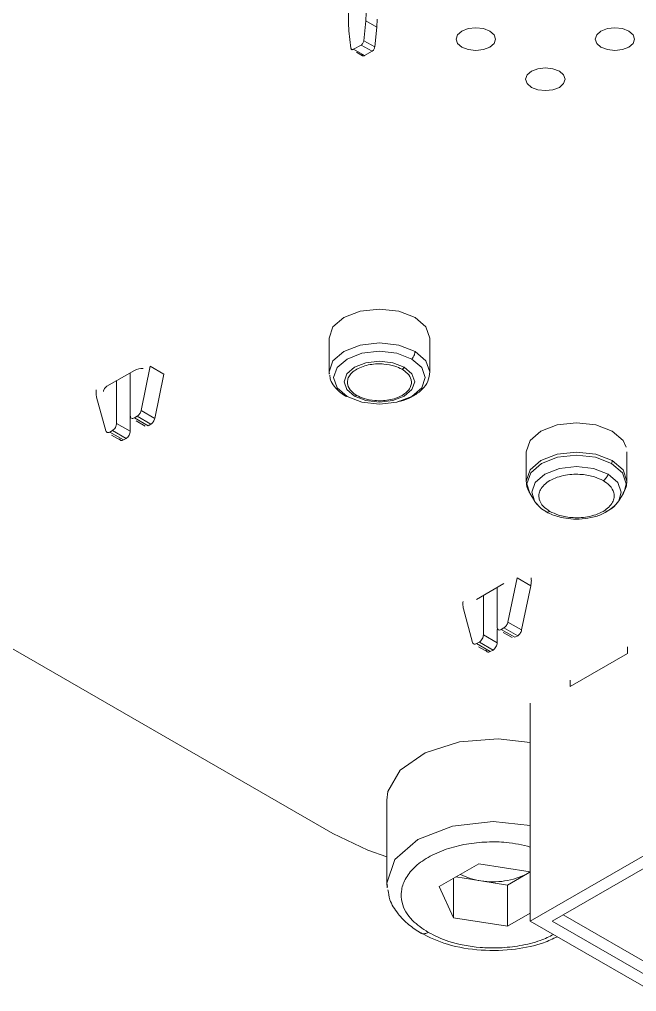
# Model space of a CAD drawing. Header units: millimetres. Extents: x -529 to 1738, y -425 to 849.
# Drawn here: x 18.03 to 25.99, y 182.51 to 195.08 of the extents above; entities that cross this region are included whole.
import ezdxf

# ---------------------------------------------------------------- set-up
doc = ezdxf.new("R2010")
doc.units = ezdxf.units.MM

msp = doc.modelspace()

# ---------------------------------------------------------------- linework, layer by layer
at = {"color": 7, "linetype": 'Continuous', "lineweight": 15}
for p, q in [((22.274, 195.031), (22.274, 195.367)), ((22.504, 195.163), (22.499, 195.059)), ((22.28, 194.932), (22.274, 195.031)), ((22.499, 195.059), (22.473, 194.803)), ((22.499, 195.059), (22.64, 194.977)), ((22.646, 195.082), (22.64, 194.977)), ((22.306, 194.707), (22.28, 194.932)), ((22.64, 194.977), (22.614, 194.722)), ((22.438, 194.747), (22.341, 194.692)), ((22.438, 194.747), (22.579, 194.666)), ((22.473, 194.803), (22.614, 194.722)), ((22.341, 194.692), (22.482, 194.61)), ((22.378, 194.653), (22.458, 194.607)), ((22.579, 194.666), (22.482, 194.61)), ((22.024, 190.96), (22.024, 190.522)), ((23.324, 190.522), (23.324, 190.96)), ((19.597, 190.024), (19.715, 190.595)), ((19.892, 190.493), (19.715, 190.595)), ((19.156, 190.337), (19.51, 190.541)), ((19.457, 190.511), (19.457, 189.959)), ((19.773, 189.922), (19.892, 190.493)), ((22.024, 190.522), (22.026, 190.493)), ((22.024, 190.52), (22.028, 190.501)), ((19.28, 189.857), (19.28, 190.409)), ((19.457, 190.266), (19.457, 190.266)), ((19.022, 190.196), (19.141, 189.761)), ((19.597, 190.024), (19.773, 189.922)), ((19.28, 189.857), (19.457, 189.755)), ((19.457, 189.755), (19.457, 189.959)), ((19.51, 189.929), (19.545, 189.949)), ((19.51, 189.929), (19.687, 189.827)), ((19.534, 189.889), (19.65, 189.823)), ((19.722, 189.847), (19.545, 189.949)), ((19.687, 189.827), (19.722, 189.847)), ((19.192, 189.745), (19.227, 189.765)), ((19.192, 189.745), (19.369, 189.643)), ((19.404, 189.663), (19.227, 189.765)), ((19.216, 189.706), (19.332, 189.639)), ((19.369, 189.643), (19.404, 189.663)), ((24.57, 189.493), (24.57, 189.112)), ((25.87, 189.112), (25.87, 189.49)), ((24.57, 189.112), (24.57, 189.103)), ((25.835, 188.973), (25.825, 188.955)), ((24.615, 188.955), (24.675, 188.856)), ((24.679, 188.85), (24.691, 188.836)), ((25.765, 188.856), (25.825, 188.955)), ((15.939, 188.097), (22.072, 184.556)), ((32.578, 188.017), (24.623, 183.425)), ((24.334, 187.289), (24.452, 187.86)), ((24.452, 187.86), (24.629, 187.758)), ((24.906, 183.425), (32.578, 187.854)), ((23.929, 187.582), (24.283, 187.786)), ((24.195, 187.735), (24.195, 187.224)), ((24.629, 187.758), (24.511, 187.187)), ((24.018, 187.122), (24.018, 187.633)), ((23.878, 187.026), (23.76, 187.461)), ((24.248, 187.194), (24.283, 187.214)), ((24.283, 187.214), (24.46, 187.112)), ((24.334, 187.289), (24.511, 187.187)), ((24.018, 187.122), (24.195, 187.02)), ((24.195, 187.195), (24.195, 187.02)), ((24.248, 187.194), (24.424, 187.092)), ((24.272, 187.154), (24.387, 187.088)), ((24.46, 187.112), (24.424, 187.092)), ((23.965, 187.03), (23.929, 187.01)), ((23.929, 187.01), (24.106, 186.908)), ((23.954, 186.971), (24.069, 186.904)), ((23.965, 187.03), (24.142, 186.928)), ((25.878, 186.967), (25.878, 186.885)), ((24.142, 186.928), (24.106, 186.908)), ((25.136, 186.456), (25.878, 186.885)), ((25.136, 186.456), (25.136, 186.538)), ((24.623, 186.242), (24.623, 183.425)), ((22.769, 184.988), (22.769, 183.916)), ((23.957, 184.166), (23.447, 183.871)), ((24.623, 184.062), (23.957, 184.166)), ((24.586, 184.039), (24.623, 184.062)), ((24.623, 184.06), (24.586, 184.039)), ((23.633, 183.979), (23.633, 183.468)), ((23.982, 183.945), (23.661, 183.995)), ((24.33, 183.891), (23.982, 183.945)), ((24.586, 184.039), (24.33, 183.891)), ((22.769, 183.916), (22.773, 183.855)), ((22.769, 183.913), (22.777, 183.872)), ((23.447, 183.871), (23.633, 183.468)), ((24.33, 183.361), (24.33, 183.891)), ((23.633, 183.468), (24.33, 183.361)), ((24.33, 183.361), (24.623, 183.529)), ((26.413, 182.718), (25.047, 183.507)), ((24.623, 183.425), (26.201, 182.514)), ((24.906, 183.425), (26.343, 182.596))]:
    msp.add_line(p, q, dxfattribs=at)
at = {"color": 7, "linetype": 'Continuous', "lineweight": 15, "flags": 128}
for points in [[(24.099, 194.927), (24.155, 194.879), (24.174, 194.823), (24.155, 194.766), (24.099, 194.718), (24.017, 194.687), (23.919, 194.675), (23.822, 194.687), (23.739, 194.718), (23.684, 194.766), (23.664, 194.823), (23.684, 194.879), (23.739, 194.927), (23.822, 194.959), (23.919, 194.97), (24.017, 194.959), (24.099, 194.927)], [(25.896, 194.927), (25.951, 194.879), (25.97, 194.823), (25.951, 194.766), (25.896, 194.718), (25.813, 194.687), (25.715, 194.675), (25.618, 194.687), (25.535, 194.718), (25.48, 194.766), (25.46, 194.823), (25.48, 194.879), (25.535, 194.927), (25.618, 194.959), (25.715, 194.97), (25.813, 194.959), (25.896, 194.927)], [(24.998, 194.408), (25.053, 194.36), (25.072, 194.304), (25.053, 194.248), (24.998, 194.2), (24.915, 194.168), (24.817, 194.157), (24.72, 194.168), (24.637, 194.2), (24.582, 194.248), (24.562, 194.304), (24.582, 194.36), (24.637, 194.408), (24.72, 194.44), (24.817, 194.451), (24.915, 194.44), (24.998, 194.408)], [(22.024, 190.96), (22.074, 191.103), (22.215, 191.225), (22.426, 191.306), (22.674, 191.335), (22.923, 191.306), (23.134, 191.225)], [(23.134, 191.225), (23.275, 191.103), (23.324, 190.96)], [(22.256, 190.206), (22.127, 190.317), (22.082, 190.448), (22.127, 190.578), (22.256, 190.689), (22.448, 190.764), (22.674, 190.79), (22.901, 190.764), (23.093, 190.689)], [(22.996, 190.582), (22.849, 190.639), (22.674, 190.659), (22.5, 190.639), (22.352, 190.582), (22.253, 190.496), (22.219, 190.396), (22.253, 190.295), (22.352, 190.21)], [(23.093, 190.689), (23.221, 190.578), (23.267, 190.448), (23.221, 190.317), (23.093, 190.206), (22.901, 190.132), (22.674, 190.106), (22.448, 190.132), (22.256, 190.206)], [(22.352, 190.21), (22.5, 190.153), (22.674, 190.133), (22.849, 190.153), (22.996, 190.21), (23.095, 190.295), (23.13, 190.396), (23.095, 190.496), (22.996, 190.582)], [(19.156, 190.337), (19.124, 190.309), (19.112, 190.276), (19.113, 190.271)], [(24.57, 189.49), (24.619, 189.634), (24.76, 189.755), (24.971, 189.837), (25.22, 189.865), (25.469, 189.837), (25.679, 189.755)], [(25.679, 189.755), (25.82, 189.634), (25.861, 189.551)], [(24.675, 188.856), (24.687, 188.838), (24.711, 188.809)], [(22.769, 184.988), (22.782, 185.098), (22.942, 185.374), (23.265, 185.599), (23.707, 185.741), (24.207, 185.781), (24.623, 185.732)], [(22.072, 184.556), (22.526, 184.341), (22.769, 184.257)]]:
    msp.add_lwpolyline(points, dxfattribs=at)
at = {"color": 8, "linetype": 'Continuous', "lineweight": 15, "flags": 128}
for points in [[(23.134, 190.787), (22.923, 190.868), (22.674, 190.897), (22.426, 190.868), (22.215, 190.787), (22.074, 190.665), (22.024, 190.522)], [(23.324, 190.522), (23.275, 190.665), (23.134, 190.787)], [(25.68, 189.377), (25.469, 189.458), (25.22, 189.487), (24.971, 189.458), (24.76, 189.377), (24.619, 189.255), (24.57, 189.112)], [(24.615, 188.955), (24.579, 189.077), (24.628, 189.219), (24.767, 189.339), (24.975, 189.419), (25.22, 189.447), (25.465, 189.419), (25.673, 189.339)], [(25.673, 189.339), (25.812, 189.219), (25.861, 189.077), (25.835, 188.973)], [(25.87, 189.112), (25.82, 189.255), (25.68, 189.377)], [(25.628, 189.201), (25.441, 189.273), (25.22, 189.299), (24.999, 189.273), (24.812, 189.201), (24.687, 189.093), (24.643, 188.966), (24.675, 188.856)], [(25.765, 188.856), (25.797, 188.966), (25.753, 189.093), (25.628, 189.201)], [(24.623, 184.66), (24.144, 184.71), (23.617, 184.65), (23.171, 184.477), (22.873, 184.22), (22.769, 183.916)]]:
    msp.add_lwpolyline(points, dxfattribs=at)
at = {"color": 7, "linetype": 'Continuous', "lineweight": 15}
for centre, radius, start, end in [((19.615, 190.339), 0.228, 87.5032, 117.3401), ((25.432, 189.078), 0.4, 294.3309, 326.2855), ((24.098, 184.763), 0.826, 242.7789, 261.9388), ((24.145, 184.891), 0.959, 260.2289, 297.3572)]:
    msp.add_arc(centre, radius, start, end, dxfattribs=at)
for points in [[(22.473, 194.803), (22.472, 194.798), (22.47, 194.787), (22.462, 194.771), (22.45, 194.756), (22.442, 194.75), (22.438, 194.747)], [(22.341, 194.692), (22.337, 194.69), (22.328, 194.686), (22.317, 194.687), (22.309, 194.694), (22.307, 194.703), (22.306, 194.707)], [(22.482, 194.61), (22.478, 194.608), (22.47, 194.604), (22.459, 194.606), (22.45, 194.613), (22.448, 194.621), (22.447, 194.625)], [(22.614, 194.722), (22.613, 194.716), (22.611, 194.706), (22.603, 194.689), (22.592, 194.675), (22.583, 194.669), (22.579, 194.666)], [(19.017, 190.291), (19.016, 190.273), (19.013, 190.239), (19.019, 190.21), (19.022, 190.196)], [(19.545, 189.949), (19.551, 189.953), (19.563, 189.961), (19.578, 189.98), (19.59, 190.002), (19.594, 190.016), (19.597, 190.024)], [(19.227, 189.765), (19.234, 189.77), (19.248, 189.78), (19.266, 189.805), (19.278, 189.832), (19.279, 189.849), (19.28, 189.857)], [(19.457, 189.959), (19.458, 189.952), (19.459, 189.937), (19.472, 189.923), (19.489, 189.919), (19.503, 189.926), (19.51, 189.929)], [(19.722, 189.847), (19.728, 189.851), (19.739, 189.859), (19.755, 189.878), (19.767, 189.899), (19.771, 189.914), (19.773, 189.922)], [(19.141, 189.761), (19.143, 189.756), (19.147, 189.745), (19.159, 189.738), (19.174, 189.737), (19.186, 189.742), (19.192, 189.745)], [(19.457, 189.755), (19.456, 189.747), (19.455, 189.73), (19.442, 189.702), (19.425, 189.678), (19.411, 189.668), (19.404, 189.663)], [(19.369, 189.643), (19.363, 189.64), (19.351, 189.635), (19.336, 189.636), (19.324, 189.643), (19.319, 189.654), (19.317, 189.659)], [(24.634, 187.859), (24.636, 187.844), (24.638, 187.812), (24.632, 187.776), (24.629, 187.758)], [(23.76, 187.461), (23.757, 187.475), (23.751, 187.504), (23.753, 187.538), (23.755, 187.556)], [(24.195, 187.224), (24.195, 187.217), (24.197, 187.202), (24.209, 187.189), (24.227, 187.184), (24.241, 187.191), (24.248, 187.194)], [(24.283, 187.214), (24.289, 187.218), (24.3, 187.226), (24.316, 187.245), (24.328, 187.267), (24.332, 187.281), (24.334, 187.289)], [(24.018, 187.122), (24.017, 187.114), (24.015, 187.097), (24.003, 187.07), (23.986, 187.045), (23.972, 187.035), (23.965, 187.03)], [(24.511, 187.187), (24.509, 187.179), (24.505, 187.165), (24.492, 187.143), (24.477, 187.124), (24.466, 187.116), (24.46, 187.112)], [(23.929, 187.01), (23.924, 187.007), (23.912, 187.002), (23.897, 187.003), (23.884, 187.01), (23.88, 187.021), (23.878, 187.026)], [(24.195, 187.02), (24.194, 187.012), (24.192, 186.995), (24.18, 186.968), (24.162, 186.943), (24.148, 186.933), (24.142, 186.928)], [(24.106, 186.908), (24.1, 186.905), (24.089, 186.9), (24.073, 186.901), (24.061, 186.908), (24.057, 186.919), (24.055, 186.924)]]:
    msp.add_open_spline(points, degree=3, dxfattribs=at)
for points, knots in [([(23.093, 190.689), (23.099, 190.697), (23.113, 190.714), (23.125, 190.741), (23.133, 190.766), (23.134, 190.78), (23.134, 190.787)], [0, 0, 0, 0, 0.274981, 0.561229, 0.785019, 1, 1, 1, 1]), ([(22.382, 190.219), (22.357, 190.236), (22.299, 190.276), (22.263, 190.342), (22.259, 190.406), (22.276, 190.459), (22.316, 190.512), (22.379, 190.558), (22.46, 190.595), (22.551, 190.618), (22.644, 190.628), (22.753, 190.625), (22.869, 190.604), (22.937, 190.571), (22.967, 190.557)], [0, 0, 0, 0, 0.090318, 0.204563, 0.27142, 0.343936, 0.420786, 0.5, 0.579214, 0.656064, 0.72858, 0.795437, 0.909682, 1, 1, 1, 1]), ([(22.032, 190.481), (22.035, 190.46), (22.041, 190.41), (22.087, 190.337), (22.152, 190.267), (22.206, 190.231), (22.231, 190.214)], [0, 0, 0, 0, 0.2084929, 0.5115187, 0.7743497, 1, 1, 1, 1]), ([(22.967, 190.557), (22.992, 190.539), (23.049, 190.5), (23.086, 190.434), (23.09, 190.37), (23.073, 190.317), (23.033, 190.264), (22.97, 190.217), (22.889, 190.181), (22.798, 190.158), (22.705, 190.148), (22.595, 190.151), (22.48, 190.171), (22.412, 190.205), (22.382, 190.219)], [0, 0, 0, 0, 0.090318, 0.204563, 0.27142, 0.343936, 0.420786, 0.5, 0.579214, 0.656064, 0.72858, 0.795437, 0.909682, 1, 1, 1, 1]), ([(22.912, 190.139), (22.936, 190.143), (23.01, 190.158), (23.119, 190.211), (23.231, 190.293), (23.309, 190.4), (23.319, 190.482), (23.324, 190.523)], [0, 0, 0, 0, 0.098904, 0.310755, 0.536083, 0.76904, 1, 1, 1, 1]), ([(22.967, 190.557), (22.972, 190.56), (22.983, 190.567), (22.992, 190.577), (22.996, 190.582)], [0, 0, 0, 0, 0.56, 1, 1, 1, 1]), ([(22.231, 190.214), (22.234, 190.212), (22.241, 190.206), (22.25, 190.206), (22.256, 190.206)], [0, 0, 0, 0, 0.458877, 1, 1, 1, 1]), ([(22.352, 190.21), (22.358, 190.21), (22.367, 190.211), (22.377, 190.217), (22.382, 190.219)], [0, 0, 0, 0, 0.56, 1, 1, 1, 1]), ([(25.673, 189.339), (25.675, 189.346), (25.679, 189.359), (25.679, 189.372), (25.68, 189.377)], [0, 0, 0, 0, 0.56, 1, 1, 1, 1]), ([(24.57, 189.11), (24.572, 189.081), (24.577, 189.026), (24.605, 188.974), (24.619, 188.949)], [0, 0, 0, 0, 0.523984, 1, 1, 1, 1]), ([(24.876, 188.72), (24.846, 188.74), (24.779, 188.786), (24.736, 188.865), (24.731, 188.939), (24.751, 189.002), (24.798, 189.064), (24.872, 189.119), (24.968, 189.162), (25.075, 189.189), (25.184, 189.201), (25.313, 189.198), (25.449, 189.173), (25.529, 189.134), (25.564, 189.117)], [0, 0, 0, 0, 0.090318, 0.204563, 0.27142, 0.343936, 0.420786, 0.5, 0.579214, 0.656064, 0.72858, 0.795437, 0.909682, 1, 1, 1, 1]), ([(25.564, 189.117), (25.594, 189.097), (25.661, 189.051), (25.704, 188.972), (25.709, 188.898), (25.689, 188.835), (25.641, 188.773), (25.567, 188.718), (25.472, 188.675), (25.365, 188.648), (25.256, 188.636), (25.127, 188.639), (24.991, 188.664), (24.911, 188.703), (24.876, 188.72)], [0, 0, 0, 0, 0.090318, 0.204563, 0.27142, 0.343936, 0.420786, 0.5, 0.579214, 0.656064, 0.72858, 0.795437, 0.909682, 1, 1, 1, 1]), ([(25.564, 189.117), (25.571, 189.122), (25.586, 189.132), (25.605, 189.155), (25.619, 189.178), (25.625, 189.194), (25.628, 189.201)], [0, 0, 0, 0, 0.274981, 0.561229, 0.785019, 1, 1, 1, 1]), ([(25.824, 188.955), (25.838, 188.981), (25.864, 189.031), (25.868, 189.086), (25.87, 189.113)], [0, 0, 0, 0, 0.511388, 1, 1, 1, 1]), ([(25.588, 188.707), (25.621, 188.724), (25.698, 188.765), (25.74, 188.822), (25.764, 188.855)], [0, 0, 0, 0, 0.430115, 1, 1, 1, 1]), ([(24.704, 188.821), (24.718, 188.803), (24.75, 188.762), (24.802, 188.73), (24.831, 188.712)], [0, 0, 0, 0, 0.436786, 1, 1, 1, 1]), ([(24.821, 188.719), (24.822, 188.718), (24.825, 188.715), (24.829, 188.714), (24.832, 188.714)], [0, 0, 0, 0, 0.351504, 1, 1, 1, 1]), ([(24.831, 188.712), (24.884, 188.688), (24.968, 188.648), (25.117, 188.623), (25.258, 188.617), (25.41, 188.637), (25.527, 188.668), (25.577, 188.7), (25.588, 188.707)], [0, 0, 0, 0, 0.239865, 0.388759, 0.557908, 0.74553, 0.946722, 1, 1, 1, 1]), ([(22.785, 183.829), (22.791, 183.786), (22.805, 183.68), (22.903, 183.526), (23.04, 183.379), (23.157, 183.304), (23.21, 183.269)], [0, 0, 0, 0, 0.2073098, 0.5110463, 0.7743021, 1, 1, 1, 1]), ([(23.21, 183.269), (23.32, 183.216), (23.549, 183.107), (23.985, 183.035), (24.417, 183.05), (24.754, 183.119), (24.914, 183.195), (24.973, 183.223)], [0, 0, 0, 0, 0.219042, 0.455402, 0.685881, 0.885661, 1, 1, 1, 1])]:
    msp.add_open_spline(points, degree=3, knots=knots, dxfattribs=at)
at = {"color": 8, "linetype": 'Continuous', "lineweight": 15}
for points, knots in [([(24.832, 188.714), (24.835, 188.712), (24.843, 188.709), (24.859, 188.711), (24.87, 188.717), (24.876, 188.72)], [0, 0, 0, 0, 0.273139, 0.643866, 1, 1, 1, 1]), ([(23.304, 183.278), (23.231, 183.328), (23.066, 183.44), (22.962, 183.632), (22.95, 183.814), (22.999, 183.968), (23.114, 184.119), (23.295, 184.253), (23.528, 184.357), (23.79, 184.424), (24.055, 184.451), (24.341, 184.449), (24.521, 184.406), (24.623, 184.382)], [0, 0, 0, 0, 0.1022082, 0.2314924, 0.3071503, 0.3892128, 0.4761788, 0.5658213, 0.6554638, 0.7424298, 0.8244923, 0.9001502, 1, 1, 1, 1]), ([(23.212, 183.272), (23.215, 183.269), (23.226, 183.257), (23.26, 183.259), (23.29, 183.272), (23.304, 183.278)], [0, 0, 0, 0, 0.125272, 0.579671, 1, 1, 1, 1]), ([(24.924, 183.251), (24.868, 183.224), (24.739, 183.161), (24.497, 183.103), (24.232, 183.074), (23.916, 183.081), (23.585, 183.141), (23.39, 183.236), (23.304, 183.278)], [0, 0, 0, 0, 0.122674, 0.282903, 0.434097, 0.573491, 0.811689, 1, 1, 1, 1])]:
    msp.add_open_spline(points, degree=3, knots=knots, dxfattribs=at)

doc.saveas('drawing.dxf')
